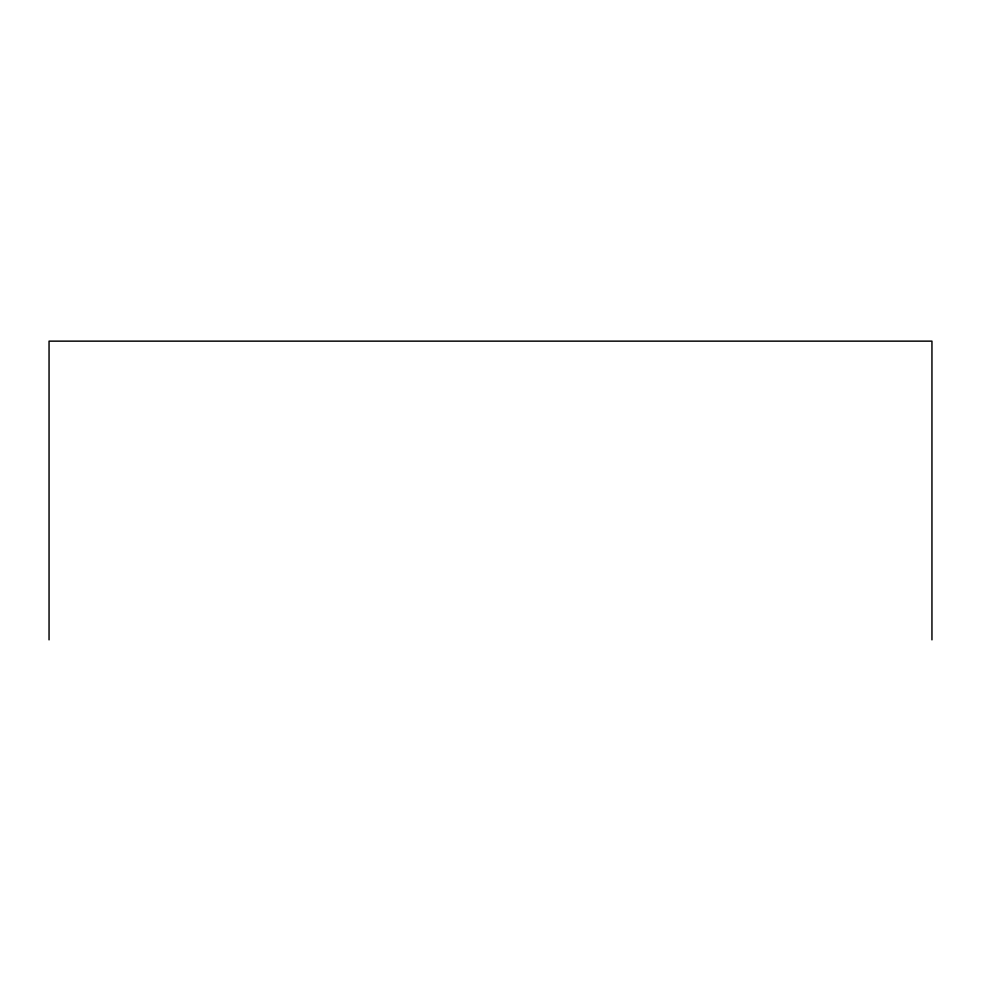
<?xml version="1.0" encoding="UTF-8"?>
<svg xmlns="http://www.w3.org/2000/svg" width="981" height="981" viewBox="0 0 981 981"><rect width="100%" height="100%" fill="white"/><g stroke="black" fill="none" stroke-linecap="round" stroke-linejoin="round"><path stroke-width="1.47" d="M931.95 639.857L931.95 341.143L49.05 341.143L49.05 639.857"/></g></svg>
